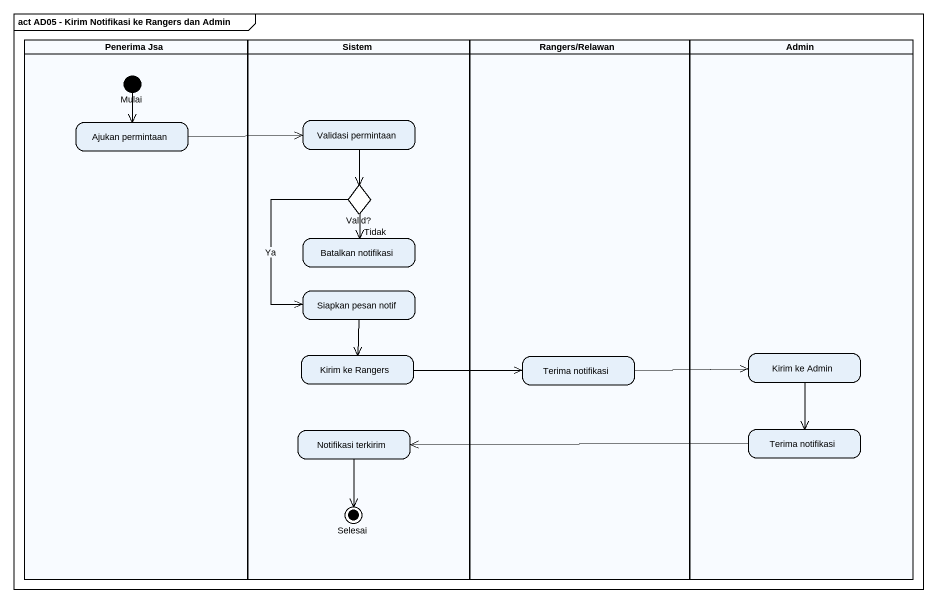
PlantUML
@startuml
mainframe act AD05 - Kirim Notifikasi ke Rangers dan Admin
hide empty description
state "Penerima Jsa" as Penerima_Jsa <<partition>> {
  state Mulai <<start>>
  state "Ajukan permintaan" as Ajukan_permintaan
}
state Sistem <<partition>> {
  state "Validasi permintaan" as Validasi_permintaan
  state "Valid?" as Valid <<choice>>
  state "Batalkan notifikasi" as Batalkan_notifikasi
  state "Siapkan pesan notif" as Siapkan_pesan_notif
  state "Kirim ke Rangers" as Kirim_ke_Rangers
  state "Notifikasi terkirim" as Notifikasi_terkirim
  state Selesai <<end>>
}
state "Rangers/Relawan" as Rangers_Relawan <<partition>> {
  state "Terima notifikasi" as Terima_notifikasi
}
state Admin <<partition>> {
  state "Kirim ke Admin" as Kirim_ke_Admin
  state "Terima notifikasi" as Terima_notifikasi_2
}
Mulai --> Ajukan_permintaan
Ajukan_permintaan -right-> Validasi_permintaan
Validasi_permintaan --> Valid
Valid --> Batalkan_notifikasi : Tidak
Valid --> Siapkan_pesan_notif : Ya
Siapkan_pesan_notif --> Kirim_ke_Rangers
Kirim_ke_Rangers -right-> Terima_notifikasi
Terima_notifikasi -right-> Kirim_ke_Admin
Kirim_ke_Admin --> Terima_notifikasi_2
Notifikasi_terkirim --> Selesai
Terima_notifikasi_2 -left-> Notifikasi_terkirim
@enduml
